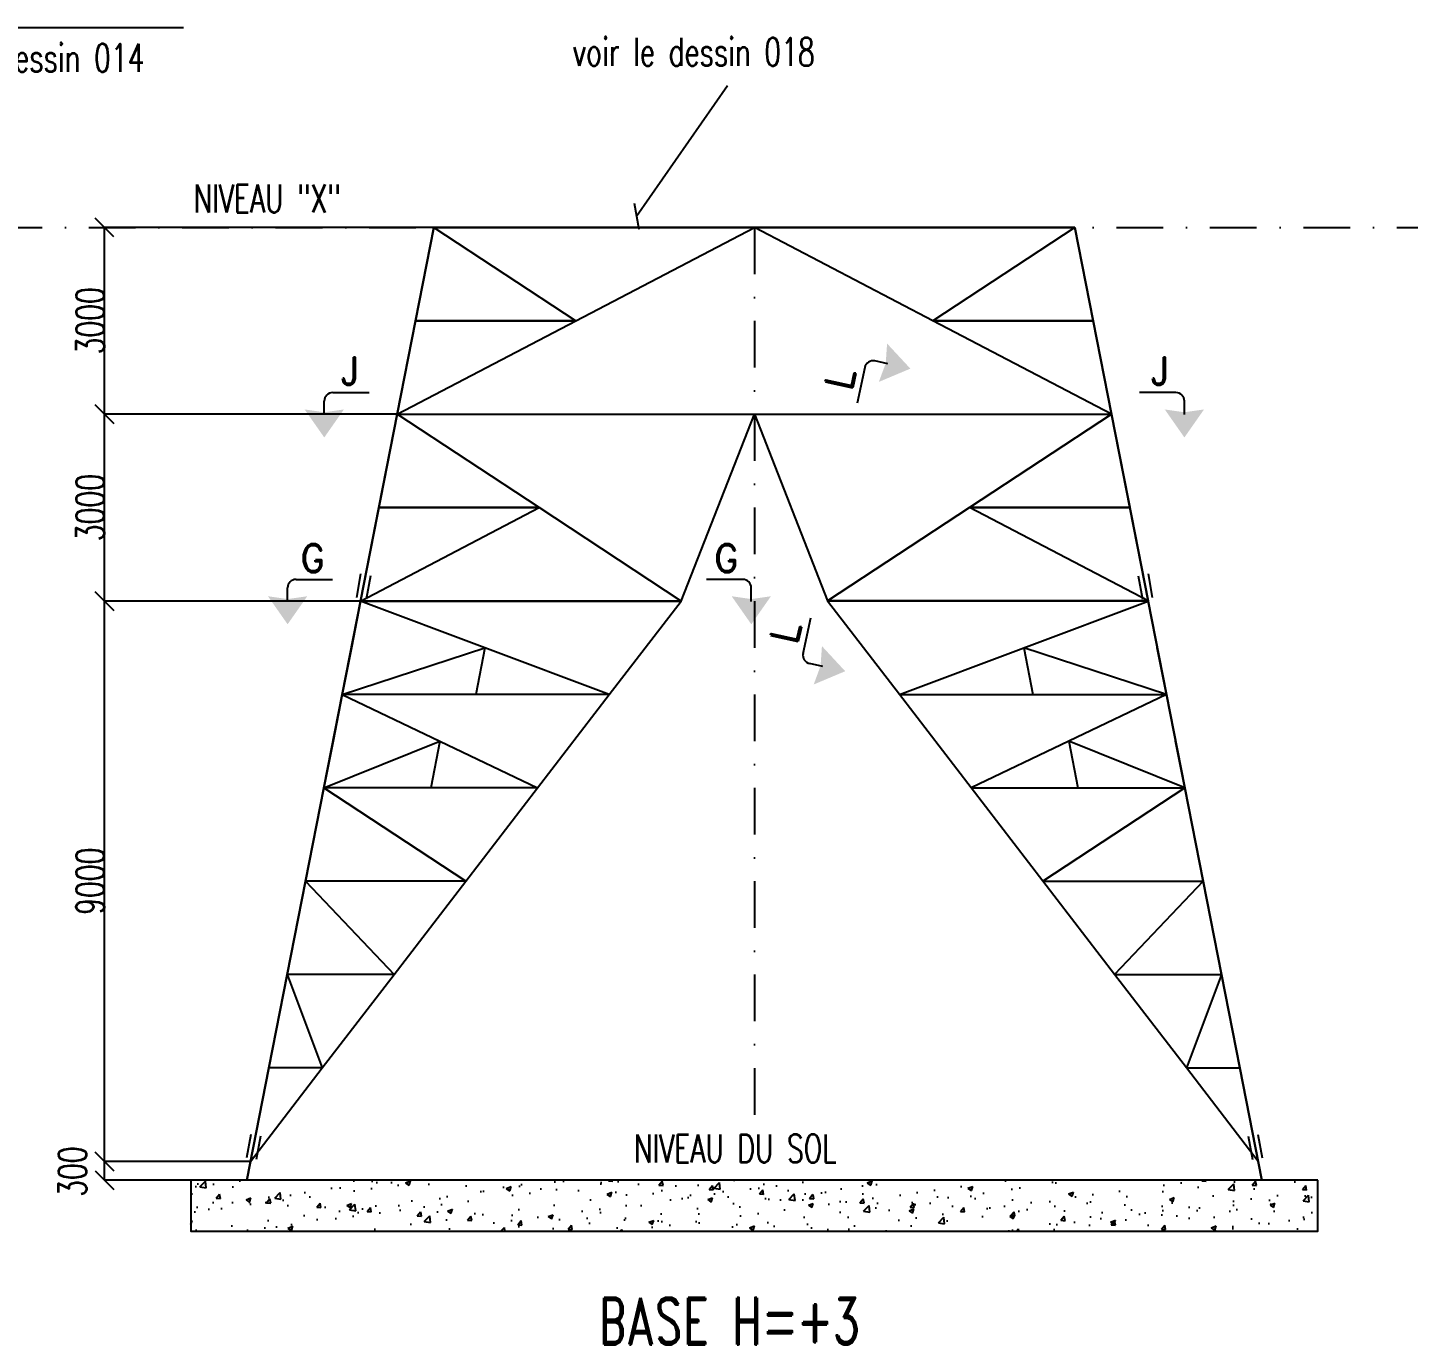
# Model space of a CAD drawing. Header units: millimetres. Extents: x 3750 to 125400, y -103 to 85997.
# Drawn here: x 80087 to 102257, y 31499 to 52648 of the extents above; entities that cross this region are included whole.
import ezdxf
from ezdxf.enums import TextEntityAlignment as Align

# ---------------------------------------------------------------- set-up
doc = ezdxf.new("R2010")
doc.units = ezdxf.units.MM
doc.header["$LTSCALE"] = 1500
doc.linetypes.add('DASHDOT', pattern=[1, 0.5, -0.25, 0, -0.25])
doc.linetypes.add('TRATTEGGIATA', pattern=[19.05, 12.7, -6.35])
for name, color, linetype in [('LM', 7, 'Continuous'), ('LS', 7, 'Continuous'), ('LSP', 3, 'Continuous'), ('MZ', 6, 'DASHDOT'), ('QT_MPR', 7, 'Continuous'), ('REDUNDANT', 6, 'TRATTEGGIATA')]:
    doc.layers.add(name, color=color, linetype=linetype)
doc.styles.add('RD', font='ROMAND8.SHX', dxfattribs={"width": 0.7})
doc.styles.add('RS', font='ROMANS8.shx', dxfattribs={"width": 0.7})
doc.styles.add('S00', font='romans', dxfattribs={"width": 0.8})
doc.dimstyles.new('KIT', dxfattribs={"dimtxt": 40, "dimasz": 20, "dimexe": 1.25, "dimexo": 20, "dimgap": 10, "dimtad": 3, "dimdec": 1, "dimdsep": 46, "dimtxsty": 'S00', "dimblk": 'OBLIQUE', "dimcen": 2.5, "dimclrd": 256, "dimclre": 256, "dimclrt": 256, "dimaunit": 1, "dimadec": 1, "dimazin": 0, "dimtfac": 1, "dimtdec": 1, "dimtmove": 0, "dimatfit": 3, "dimldrblk": 'OBLIQUE', "dimfxl": 1, "dimlwd": -1, "dimlwe": -1, "dimarcsym": 0})
doc.dimstyles.new('TRATTO', dxfattribs={"dimscale": 0, "dimtxt": 450, "dimasz": 300, "dimexe": 0, "dimexo": 0.06, "dimgap": 5, "dimtad": 1, "dimdec": 0, "dimzin": 0, "dimdsep": 46, "dimtxsty": 'RS', "dimblk1": 'OBLIQUE', "dimblk2": 'OBLIQUE', "dimsah": 1, "dimcen": 0.09, "dimclrd": 2, "dimclre": 2, "dimclrt": 7, "dimadec": 0, "dimazin": 0, "dimtfac": 1, "dimtdec": 0, "dimtix": 1, "dimtmove": 2, "dimatfit": 3, "dimfxl": 1, "dimtolj": 1, "dimtzin": 0, "dimarcsym": 0})

# ---------------------------------------------------------------- blocks, each defined once
blk = doc.blocks.new('_OBLIQUE')
at = {"color": 0, "linetype": 'ByBlock'}
blk.add_line((-0.5, -0.5), (0.5, 0.5), dxfattribs=at)
blk = doc.blocks.new('*D45')
at = {"layer": 'DEFPOINTS', "color": 0, "transparency": 16777216}
for p in [(81322, 49439), (86608, 49439), (86020, 46439)]:
    blk.add_point(p, dxfattribs=at)
at = {"layer": 'LS', "color": 2, "lineweight": -2, "transparency": 16777216}
for p, q in [((86608, 49439), (81322, 49439)), ((81322, 46439), (81322, 49439)), ((86020, 46439), (81322, 46439))]:
    blk.add_line(p, q, dxfattribs=at)
at = {"layer": 'LS', "color": 2, "lineweight": -2, "transparency": 16777216, "xscale": 300, "yscale": 300, "zscale": 300}
for p, rotation in [((81322, 49439), 90), ((81322, 46439), 270)]:
    blk.add_blockref('_OBLIQUE', p, dxfattribs=dict(at, rotation=rotation))
at = {"layer": 'LS', "color": 7, "transparency": 16777216, "insert": (81092, 47939), "char_height": 450, "attachment_point": 5, "rotation": 90, "style": 'RS'}
blk.add_mtext('\\A1;3000', dxfattribs=at)
blk = doc.blocks.new('*D46')
at = {"color": 2, "lineweight": -2, "transparency": 16777216}
for p, q in [((84454, 43438), (81322, 43438)), ((81322, 34438), (81322, 43438)), ((83667, 34438), (81322, 34438))]:
    blk.add_line(p, q, dxfattribs=at)
at = {"layer": 'DEFPOINTS', "color": 0, "transparency": 16777216}
for p in [(81322, 43438), (84454, 43438), (83667, 34438)]:
    blk.add_point(p, dxfattribs=at)
at = {"color": 2, "lineweight": -2, "transparency": 16777216, "xscale": 300, "yscale": 300, "zscale": 300}
for p, rotation in [((81322, 43438), 90), ((81322, 34438), 270)]:
    blk.add_blockref('_OBLIQUE', p, dxfattribs=dict(at, rotation=rotation))
at = {"color": 7, "transparency": 16777216, "insert": (81092, 38938), "char_height": 450, "attachment_point": 5, "rotation": 90, "style": 'RS'}
blk.add_mtext('\\A1;9000', dxfattribs=at)
blk = doc.blocks.new('*D47')
at = {"layer": 'DEFPOINTS', "color": 0, "transparency": 16777216}
for p in [(81322, 34438), (83667, 34438), (83285, 34138)]:
    blk.add_point(p, dxfattribs=at)
at = {"layer": 'LM', "color": 2, "lineweight": -2, "transparency": 16777216}
for p, q in [((83667, 34438), (81322, 34438)), ((81322, 34138), (81322, 34438)), ((83285, 34138), (81322, 34138))]:
    blk.add_line(p, q, dxfattribs=at)
at = {"layer": 'LM', "color": 2, "lineweight": -2, "transparency": 16777216, "xscale": 300, "yscale": 300, "zscale": 300}
for p, rotation in [((81322, 34438), 90), ((81322, 34138), 270)]:
    blk.add_blockref('_OBLIQUE', p, dxfattribs=dict(at, rotation=rotation))
at = {"layer": 'LM', "color": 7, "transparency": 16777216, "insert": (80808, 34274), "char_height": 450, "attachment_point": 5, "rotation": 90, "style": 'RS'}
blk.add_mtext('\\A1;300', dxfattribs=at)
blk = doc.blocks.new('*D48')
at = {"layer": 'DEFPOINTS', "color": 0, "transparency": 16777216}
for p in [(81322, 46439), (86020, 46439), (85432, 43438)]:
    blk.add_point(p, dxfattribs=at)
at = {"layer": 'LS', "color": 2, "lineweight": -2, "transparency": 16777216}
for p, q in [((86020, 46439), (81322, 46439)), ((81322, 43438), (81322, 46439)), ((85432, 43438), (81322, 43438))]:
    blk.add_line(p, q, dxfattribs=at)
at = {"layer": 'LS', "color": 2, "lineweight": -2, "transparency": 16777216, "xscale": 300, "yscale": 300, "zscale": 300}
for p, rotation in [((81322, 46439), 90), ((81322, 43438), 270)]:
    blk.add_blockref('_OBLIQUE', p, dxfattribs=dict(at, rotation=rotation))
at = {"layer": 'LS', "color": 7, "transparency": 16777216, "insert": (81092, 44939), "char_height": 450, "attachment_point": 5, "rotation": 90, "style": 'RS'}
blk.add_mtext('\\A1;3000', dxfattribs=at)

msp = doc.modelspace()

# ---------------------------------------------------------------- hatches: boundary and pattern name
at = {"layer": 'LS'}
h = msp.add_hatch(dxfattribs=at)
h.set_pattern_fill('AR-CONC', color=3, scale=112.501668, style=0)
h.set_pattern_definition([(50, (-296802.67, -36988.13), (806.9297, -70.5972), [84.3763, -928.1388]), (355, (-296802.7, -36988.1), (-156.0976, 846.2287), [67.501, -742.511]), (100.4514, (-296735.4, -36994), (650.8327, 775.631), [71.7088, -788.7966]), (46.1842, (-296802.7, -36763.1), (1200.664, -186.2117), [126.5644, -1392.208]), (96.6356, (-296702.6, -36778.6), (1051.511, 1095.899), [107.563, -1183.1947]), (351.1842, (-296802.7, -36763.1), (1051.5103, 1095.8997), [101.2515, -1113.7665]), (21, (-296690.16, -36819.4), (671.5304, -452.953), [84.3763, -928.1388]), (326, (-296690.2, -36819.4), (273.7338, 815.8059), [67.501, -742.511]), (71.4514, (-296634.2, -36857.1), (945.2645, 362.8522), [71.7088, -788.7966]), (37.5, (-296802.67, -36988.13), (13.68004, 374.51114), [0, -733.5109, 0, -753.7612, 0, -745.32355]), (7.5, (-296802.67, -36988.13), (295.9576, 443.71976), [0, -429.75637, 0, -716.63563, 0, -284.0667]), (327.5, (-297053.54, -36988.13), (600.55915, -25.3746), [0, -281.25417, 0, -877.513, 0, -1164.39227]), (317.5, (-297166.05, -36988.13), (656.0942, 112.6198), [0, -365.6304, 0, -582.75864, 0, -826.8873])])
h.paths.add_polyline_path([(82705.6, 34138.4), (82705.6, 33318.4), (100804.9, 33318.4), (100804.9, 34138.4)])

# ---------------------------------------------------------------- linework, layer by layer
at = {"layer": 'LS', "color": 6}
msp.add_line((77932.8, 52647.8), (82592, 52647.8), dxfattribs=at)
at = {"layer": 'LS', "color": 3}
msp.add_lwpolyline([(100804.9, 34138.4), (82705.6, 34138.4), (82705.6, 33318.4), (100804.9, 33318.4)], close=True, dxfattribs=at)
at = {"layer": 'LSP'}
for p, q in [((93900.6, 47248.2), (93688.8, 47293.8)), ((93528.4, 47190.2), (93405.3, 46618.3)), ((84985.1, 46784.9), (85570.1, 46784.9)), ((98525.4, 46784.9), (97940.4, 46784.9)), ((84850.1, 46433.3), (84850.1, 46649.9)), ((98660.4, 46433.3), (98660.4, 46649.9)), ((84396.6, 43784.6), (84981.6, 43784.6)), ((91571.6, 43784.6), (90986.6, 43784.6)), ((84261.6, 43433), (84261.6, 43649.6)), ((91706.6, 43433), (91706.6, 43649.6)), ((92539.1, 42594.2), (92662.2, 43166.1)), ((92854.4, 42388.2), (92642.6, 42433.8))]:
    msp.add_line(p, q, dxfattribs=at)
for centre, start, end in [((93660.4, 47161.8), 77.85235, 167.85235), ((84985.1, 46649.9), 90, 180), ((98525.4, 46649.9), 0, 90), ((84396.6, 43649.6), 90, 180), ((91571.6, 43649.6), 0, 90), ((92671.1, 42565.8), 167.85235, 257.85235)]:
    msp.add_arc(centre, 135, start, end, dxfattribs=at)
for points in [[(94260.7, 47170.7), (93887, 47573.3), (93864.7, 47255.9)], [(94260.7, 47170.7), (93754.5, 46957.4), (93864.7, 47255.9)], [(84850.1, 46064.9), (84535.1, 46514.9), (84850.1, 46469.9)], [(84850.1, 46064.9), (85165.1, 46514.9), (84850.1, 46469.9)], [(98660.4, 46064.9), (98345.4, 46514.9), (98660.4, 46469.9)], [(98660.4, 46064.9), (98975.4, 46514.9), (98660.4, 46469.9)], [(84261.6, 43064.6), (83946.6, 43514.6), (84261.6, 43469.6)], [(84261.6, 43064.6), (84576.6, 43514.6), (84261.6, 43469.6)], [(91706.6, 43064.6), (91391.6, 43514.6), (91706.6, 43469.6)], [(91706.6, 43064.6), (92021.6, 43514.6), (91706.6, 43469.6)], [(93214.5, 42310.7), (92840.9, 42713.3), (92818.6, 42395.9)], [(93214.5, 42310.7), (92708.3, 42097.4), (92818.6, 42395.9)]]:
    msp.add_solid(points, dxfattribs=at)
at = {"layer": 'MZ'}
for p, q in [((30065.9, 49438.7), (107521, 49438.7)), ((91755.3, 49438.7), (91755.3, 35157.9))]:
    msp.add_line(p, q, dxfattribs=at)
at = {"layer": 'REDUNDANT'}
for p, q in [((86608.3, 49438.7), (86314.3, 47938.7)), ((86608.3, 49438.7), (86314.3, 47938.7)), ((86314.3, 47938.7), (86608.3, 49438.7)), ((86314.3, 47938.7), (86608.3, 49438.7)), ((86608.3, 49438.7), (86314.3, 47938.7)), ((86608.3, 49438.7), (86314.3, 47938.7)), ((89181.3, 49438.7), (86608.3, 49438.7)), ((86608.3, 49438.7), (89181.3, 49438.7)), ((86608.3, 49438.7), (89181.3, 49438.7)), ((86608.3, 49438.7), (89181.3, 49438.7)), ((86608.3, 49438.7), (89181.3, 49438.7)), ((89181.3, 49438.7), (86608.3, 49438.7)), ((86608.3, 49438.7), (86608.3, 49438.7)), ((86608.3, 49438.7), (86608.3, 49438.7)), ((86608.3, 49438.7), (86608.3, 49438.7)), ((86608.3, 49438.7), (86608.3, 49438.7)), ((89181.3, 49438.7), (86608.3, 49438.7)), ((89181.3, 49438.7), (86608.3, 49438.7)), ((86608.3, 49438.7), (88887.3, 47938.7)), ((86608.3, 49438.7), (88887.3, 47938.7)), ((86608.3, 49438.7), (86608.3, 49438.7)), ((86608.3, 49438.7), (86608.3, 49438.7)), ((86608.3, 49438.7), (86608.3, 49438.7)), ((86608.3, 49438.7), (86608.3, 49438.7)), ((88887.3, 47938.7), (91755.3, 49438.7)), ((88887.3, 47938.7), (91755.3, 49438.7)), ((89181.3, 49438.7), (89181.3, 49438.7)), ((89181.3, 49438.7), (89181.3, 49438.7)), ((89181.3, 49438.7), (91755.3, 49438.7)), ((91755.3, 49438.7), (89181.3, 49438.7)), ((91755.3, 49438.7), (89181.3, 49438.7)), ((91755.3, 49438.7), (89181.3, 49438.7)), ((91755.3, 49438.7), (94329.3, 49438.7)), ((94329.3, 49438.7), (91755.3, 49438.7)), ((91755.3, 49438.7), (94329.3, 49438.7)), ((91755.3, 49438.7), (94329.3, 49438.7)), ((94623.3, 47938.7), (91755.3, 49438.7)), ((94623.3, 47938.7), (91755.3, 49438.7)), ((94329.3, 49438.7), (94329.3, 49438.7)), ((94329.3, 49438.7), (94329.3, 49438.7)), ((96902.3, 49438.7), (94329.3, 49438.7)), ((94329.3, 49438.7), (96902.3, 49438.7)), ((96902.3, 49438.7), (94329.3, 49438.7)), ((96902.3, 49438.7), (94329.3, 49438.7)), ((94329.3, 49438.7), (96902.3, 49438.7)), ((96902.3, 49438.7), (94329.3, 49438.7)), ((94329.3, 49438.7), (96902.3, 49438.7)), ((94329.3, 49438.7), (96902.3, 49438.7)), ((96902.3, 49438.7), (94623.3, 47938.7)), ((96902.3, 49438.7), (94623.3, 47938.7)), ((96902.3, 49438.7), (96902.3, 49438.7)), ((96902.3, 49438.7), (96902.3, 49438.7)), ((96902.3, 49438.7), (96902.3, 49438.7)), ((96902.3, 49438.7), (96902.3, 49438.7)), ((96902.3, 49438.7), (97196.3, 47938.7)), ((96902.3, 49438.7), (97196.3, 47938.7)), ((97196.3, 47938.7), (96902.3, 49438.7)), ((97196.3, 47938.7), (96902.3, 49438.7)), ((96902.3, 49438.7), (97196.3, 47938.7)), ((96902.3, 49438.7), (97196.3, 47938.7)), ((96902.3, 49438.7), (96902.3, 49438.7)), ((96902.3, 49438.7), (96902.3, 49438.7)), ((96902.3, 49438.7), (96902.3, 49438.7)), ((96902.3, 49438.7), (96902.3, 49438.7)), ((96902.3, 49438.7), (96902.3, 49438.7)), ((96902.3, 49438.7), (96902.3, 49438.7)), ((96902.3, 49438.7), (96902.3, 49438.7)), ((96902.3, 49438.7), (96902.3, 49438.7)), ((86020.3, 46438.7), (86314.3, 47938.7)), ((86020.3, 46438.7), (86314.3, 47938.7)), ((86020.3, 46438.7), (88887.3, 47938.7)), ((86020.3, 46438.7), (88887.3, 47938.7)), ((86314.3, 47938.7), (86020.3, 46438.7)), ((86314.3, 47938.7), (86020.3, 46438.7)), ((86314.3, 47938.7), (88887.3, 47938.7)), ((88887.3, 47938.7), (86314.3, 47938.7)), ((86314.3, 47938.7), (86314.3, 47938.7)), ((86314.3, 47938.7), (86314.3, 47938.7)), ((94623.3, 47938.7), (97196.3, 47938.7)), ((97196.3, 47938.7), (94623.3, 47938.7)), ((97490.3, 46438.7), (94623.3, 47938.7)), ((97490.3, 46438.7), (94623.3, 47938.7)), ((97196.3, 47938.7), (97196.3, 47938.7)), ((97196.3, 47938.7), (97196.3, 47938.7)), ((97490.3, 46438.7), (97196.3, 47938.7)), ((97490.3, 46438.7), (97196.3, 47938.7)), ((97196.3, 47938.7), (97490.3, 46438.7)), ((97196.3, 47938.7), (97490.3, 46438.7)), ((86074.8, 46717.4), (85753.8, 45078.4)), ((86074.8, 46717.4), (85753.8, 45078.4)), ((86019.8, 46438.4), (85431.8, 43438.4)), ((86019.8, 46438.4), (85431.8, 43438.4)), ((85725.8, 44938.4), (86019.8, 46438.4)), ((85725.8, 44938.4), (86019.8, 46438.4)), ((85725.8, 44938.4), (86019.8, 46438.4)), ((85725.8, 44938.4), (86019.8, 46438.4)), ((86019.8, 46438.4), (85725.8, 44938.4)), ((86019.8, 46438.4), (85725.8, 44938.4)), ((86019.8, 46438.4), (85753.8, 45078.4)), ((86019.8, 46438.4), (85753.8, 45078.4)), ((88299.8, 44938.4), (86019.8, 46438.4)), ((88299.8, 44938.4), (86019.8, 46438.4)), ((86020.3, 46438.7), (97490.3, 46438.7)), ((89647.3, 46436.3), (88593.3, 46436.3)), ((89647.3, 46436.3), (88593.3, 46436.3)), ((90578.8, 43438.4), (91755.3, 46438.7)), ((91755.3, 46438.7), (92931.3, 43438.7)), ((97490.3, 46438.7), (92931.3, 43438.7)), ((97490.3, 46438.7), (92931.3, 43438.7)), ((95210.3, 44938.7), (97490.3, 46438.7)), ((95210.3, 44938.7), (97490.3, 46438.7)), ((97490.3, 46438.7), (97756.3, 45078.7)), ((97490.3, 46438.7), (97756.3, 45078.7)), ((97784.3, 44938.7), (97490.3, 46438.7)), ((97784.3, 44938.7), (97490.3, 46438.7)), ((97490.3, 46438.7), (98078.3, 43438.7)), ((97490.3, 46438.7), (98078.3, 43438.7)), ((97784.3, 44938.7), (97490.3, 46438.7)), ((97784.3, 44938.7), (97490.3, 46438.7)), ((97490.3, 46438.7), (97784.3, 44938.7)), ((97490.3, 46438.7), (97784.3, 44938.7)), ((85753.8, 45078.4), (85431.8, 43438.4)), ((85753.8, 45078.4), (85431.8, 43438.4)), ((85753.8, 45078.4), (85725.8, 44938.4)), ((85753.8, 45078.4), (85725.8, 44938.4)), ((97756.3, 45078.7), (97784.3, 44938.7)), ((97756.3, 45078.7), (97784.3, 44938.7)), ((97756.3, 45078.7), (98078.3, 43438.7)), ((97756.3, 45078.7), (98078.3, 43438.7)), ((85431.8, 43438.4), (85725.8, 44938.4)), ((85431.8, 43438.4), (85725.8, 44938.4)), ((85431.8, 43438.4), (88299.8, 44938.4)), ((85431.8, 43438.4), (88299.8, 44938.4)), ((85431.8, 43438.4), (85725.8, 44938.4)), ((85431.8, 43438.4), (85725.8, 44938.4)), ((85431.8, 43438.4), (85725.8, 44938.4)), ((85431.8, 43438.4), (85725.8, 44938.4)), ((85725.8, 44938.4), (85431.8, 43438.4)), ((85725.8, 44938.4), (85431.8, 43438.4)), ((85725.8, 44938.4), (85725.8, 44938.4)), ((85725.8, 44938.4), (85725.8, 44938.4)), ((85725.8, 44938.4), (88299.8, 44938.4)), ((88299.8, 44938.4), (85725.8, 44938.4)), ((90578.8, 43438.4), (88299.8, 44938.4)), ((90578.8, 43438.4), (88299.8, 44938.4)), ((92931.3, 43438.7), (95210.3, 44938.7)), ((92931.3, 43438.7), (95210.3, 44938.7)), ((98078.3, 43438.7), (95210.3, 44938.7)), ((98078.3, 43438.7), (95210.3, 44938.7)), ((95210.3, 44938.7), (97784.3, 44938.7)), ((97784.3, 44938.7), (95210.3, 44938.7)), ((98078.3, 43438.7), (97784.3, 44938.7)), ((98078.3, 43438.7), (97784.3, 44938.7)), ((98078.3, 43438.7), (97784.3, 44938.7)), ((98078.3, 43438.7), (97784.3, 44938.7)), ((97784.3, 44938.7), (97784.3, 44938.7)), ((97784.3, 44938.7), (97784.3, 44938.7)), ((98078.3, 43438.7), (97784.3, 44938.7)), ((98078.3, 43438.7), (97784.3, 44938.7)), ((97784.3, 44938.7), (98078.3, 43438.7)), ((97784.3, 44938.7), (98078.3, 43438.7)), ((85433.6, 43872.6), (85366.6, 43497)), ((85591.1, 43844.5), (85524.1, 43468.9)), ((97919.4, 43844.5), (97986.4, 43468.9)), ((98076.9, 43872.6), (98143.9, 43497)), ((85137.8, 41938.4), (85431.8, 43438.4)), ((85431.8, 43438.4), (85137.8, 41938.4)), ((85137.8, 41938.4), (85431.8, 43438.4)), ((85431.8, 43438.4), (85137.8, 41938.4)), ((85431.8, 43438.4), (85284.8, 42688.4)), ((85431.8, 43438.4), (85284.8, 42688.4)), ((85431.8, 43438.4), (85431.8, 43438.4)), ((85431.8, 43438.4), (85431.8, 43438.4)), ((85431.8, 43438.4), (85431.8, 43438.4)), ((85431.8, 43438.4), (85431.8, 43438.4)), ((85431.8, 43438.4), (85431.8, 43438.4)), ((85431.8, 43438.4), (85431.8, 43438.4)), ((85431.8, 43438.4), (85431.8, 43438.4)), ((85431.8, 43438.4), (85431.8, 43438.4)), ((88005.8, 43438.4), (85431.8, 43438.4)), ((88005.8, 43438.4), (85431.8, 43438.4)), ((85431.8, 43438.4), (88005.8, 43438.4)), ((88005.8, 43438.4), (85431.8, 43438.4)), ((85431.8, 43438.4), (88005.8, 43438.4)), ((88005.8, 43438.4), (85431.8, 43438.4)), ((85431.8, 43438.4), (85431.8, 43438.4)), ((85431.8, 43438.4), (85431.8, 43438.4)), ((85431.8, 43438.4), (85431.8, 43438.4)), ((85431.8, 43438.4), (85431.8, 43438.4)), ((85431.8, 43438.4), (88005.8, 43438.4)), ((85431.8, 43438.4), (88005.8, 43438.4)), ((87429.8, 42688.4), (85431.8, 43438.4)), ((87429.8, 42688.4), (85431.8, 43438.4)), ((88005.8, 43438.4), (88005.8, 43438.4)), ((88005.8, 43438.4), (88005.8, 43438.4)), ((88005.8, 43438.4), (90578.8, 43438.4)), ((90578.8, 43438.4), (88005.8, 43438.4)), ((88005.8, 43438.4), (90578.8, 43438.4)), ((88005.8, 43438.4), (90578.8, 43438.4)), ((89426.8, 41938.4), (90578.8, 43438.4)), ((92931.3, 43438.7), (95504.3, 43438.7)), ((95504.3, 43438.7), (92931.3, 43438.7)), ((95504.3, 43438.7), (92931.3, 43438.7)), ((95504.3, 43438.7), (92931.3, 43438.7)), ((94083.8, 41938.4), (92931.8, 43438.4)), ((94622.3, 43438.7), (98078.3, 43438.7)), ((98078.3, 43438.7), (94622.3, 43438.7)), ((95774.3, 43438.7), (94622.3, 43438.7)), ((95774.3, 43438.7), (94622.3, 43438.7)), ((98078.3, 43438.7), (95504.3, 43438.7)), ((95504.3, 43438.7), (98078.3, 43438.7)), ((95504.3, 43438.7), (95504.3, 43438.7)), ((95504.3, 43438.7), (98078.3, 43438.7)), ((95504.3, 43438.7), (98078.3, 43438.7)), ((95504.3, 43438.7), (95504.3, 43438.7)), ((95504.3, 43438.7), (98078.3, 43438.7)), ((98078.3, 43438.7), (95504.3, 43438.7)), ((98078.3, 43438.7), (95504.3, 43438.7)), ((98078.3, 43438.7), (95504.3, 43438.7)), ((98078.3, 43438.7), (95774.3, 43438.7)), ((95774.3, 43438.7), (98078.3, 43438.7)), ((98078.3, 43438.7), (95774.3, 43438.7)), ((98078.3, 43438.7), (95774.3, 43438.7)), ((96926.3, 43438.7), (95774.3, 43438.7)), ((96926.3, 43438.7), (95774.3, 43438.7)), ((96080.8, 42688.4), (98078.8, 43438.4)), ((96080.8, 42688.4), (98078.8, 43438.4)), ((98078.3, 43438.7), (96926.3, 43438.7)), ((98078.3, 43438.7), (96926.3, 43438.7)), ((96926.3, 43438.7), (98078.3, 43438.7)), ((98078.3, 43438.7), (96926.3, 43438.7)), ((98078.3, 43438.7), (96926.3, 43438.7)), ((98078.3, 43438.7), (98078.3, 43438.7)), ((98078.3, 43438.7), (98078.3, 43438.7)), ((98078.3, 43438.7), (98078.3, 43438.7)), ((98078.3, 43438.7), (98078.3, 43438.7)), ((98078.3, 43438.7), (98078.3, 43438.7)), ((98078.3, 43438.7), (98078.3, 43438.7)), ((98078.3, 43438.7), (98078.3, 43438.7)), ((98078.3, 43438.7), (98078.3, 43438.7)), ((98078.8, 43438.4), (98078.8, 43438.4)), ((98078.8, 43438.4), (98078.8, 43438.4)), ((98078.8, 43438.4), (98078.8, 43438.4)), ((98078.8, 43438.4), (98078.8, 43438.4)), ((98078.8, 43438.4), (98078.8, 43438.4)), ((98078.8, 43438.4), (98078.8, 43438.4)), ((98078.8, 43438.4), (98078.8, 43438.4)), ((98078.8, 43438.4), (98078.8, 43438.4)), ((98078.8, 43438.4), (98078.8, 43438.4)), ((98078.8, 43438.4), (98078.8, 43438.4)), ((98078.8, 43438.4), (98078.8, 43438.4)), ((98078.8, 43438.4), (98078.8, 43438.4)), ((98372.8, 41938.4), (98078.8, 43438.4)), ((98078.8, 43438.4), (98372.8, 41938.4)), ((98078.8, 43438.4), (98225.8, 42688.4)), ((98372.8, 41938.4), (98078.8, 43438.4)), ((98078.8, 43438.4), (98372.8, 41938.4)), ((98078.8, 43438.4), (98225.8, 42688.4)), ((85137.8, 41938.4), (87429.8, 42688.4)), ((85137.8, 41938.4), (85284.8, 42688.4)), ((85284.8, 42688.4), (85137.8, 41938.4)), ((85137.8, 41938.4), (87429.8, 42688.4)), ((85137.8, 41938.4), (85284.8, 42688.4)), ((85284.8, 42688.4), (85137.8, 41938.4)), ((85284.8, 42688.4), (85137.8, 41938.4)), ((85284.8, 42688.4), (85137.8, 41938.4)), ((87429.8, 42688.4), (87281.8, 41938.4)), ((87429.8, 42688.4), (87281.8, 41938.4)), ((89426.8, 41938.4), (87429.8, 42688.4)), ((89426.8, 41938.4), (87429.8, 42688.4)), ((94083.8, 41938.4), (96080.8, 42688.4)), ((94083.8, 41938.4), (96080.8, 42688.4)), ((98372.8, 41938.4), (96080.8, 42688.4)), ((96080.8, 42688.4), (96228.8, 41938.4)), ((98372.8, 41938.4), (96080.8, 42688.4)), ((96080.8, 42688.4), (96228.8, 41938.4)), ((98372.8, 41938.4), (98225.8, 42688.4)), ((98225.8, 42688.4), (98372.8, 41938.4)), ((98372.8, 41938.4), (98225.8, 42688.4)), ((98225.8, 42688.4), (98372.8, 41938.4)), ((98225.8, 42688.4), (98372.8, 41938.4)), ((98225.8, 42688.4), (98372.8, 41938.4)), ((84843.8, 40438.4), (85137.8, 41938.4)), ((85137.8, 41938.4), (84843.8, 40438.4)), ((84843.8, 40438.4), (85137.8, 41938.4)), ((85137.8, 41938.4), (84843.8, 40438.4)), ((85137.8, 41938.4), (84990.8, 41188.4)), ((85137.8, 41938.4), (84990.8, 41188.4)), ((85137.8, 41938.4), (88274.8, 40438.4)), ((85137.8, 41938.4), (88274.8, 40438.4)), ((87281.8, 41938.4), (85137.8, 41938.4)), ((85137.8, 41938.4), (85137.8, 41938.4)), ((85137.8, 41938.4), (85137.8, 41938.4)), ((85137.8, 41938.4), (86705.8, 41188.4)), ((87281.8, 41938.4), (85137.8, 41938.4)), ((85137.8, 41938.4), (85137.8, 41938.4)), ((85137.8, 41938.4), (85137.8, 41938.4)), ((85137.8, 41938.4), (86705.8, 41188.4)), ((89426.8, 41938.4), (87281.8, 41938.4)), ((89426.8, 41938.4), (87281.8, 41938.4)), ((88274.8, 40438.4), (89426.8, 41938.4)), ((88274.8, 40438.4), (89426.8, 41938.4)), ((95235.8, 40438.4), (94083.8, 41938.4)), ((94083.8, 41938.4), (96228.8, 41938.4)), ((95235.8, 40438.4), (94083.8, 41938.4)), ((94083.8, 41938.4), (96228.8, 41938.4)), ((98372.8, 41938.4), (95235.8, 40438.4)), ((98372.8, 41938.4), (95235.8, 40438.4)), ((96228.8, 41938.4), (98372.8, 41938.4)), ((96228.8, 41938.4), (98372.8, 41938.4)), ((98372.8, 41938.4), (96804.8, 41188.4)), ((98372.8, 41938.4), (96804.8, 41188.4)), ((98666.8, 40438.4), (98372.8, 41938.4)), ((98372.8, 41938.4), (98666.8, 40438.4)), ((98372.8, 41938.4), (98372.8, 41938.4)), ((98372.8, 41938.4), (98372.8, 41938.4)), ((98372.8, 41938.4), (98519.8, 41188.4)), ((98666.8, 40438.4), (98372.8, 41938.4)), ((98372.8, 41938.4), (98666.8, 40438.4)), ((98372.8, 41938.4), (98372.8, 41938.4)), ((98372.8, 41938.4), (98372.8, 41938.4)), ((98372.8, 41938.4), (98519.8, 41188.4)), ((84843.8, 40438.4), (86705.8, 41188.4)), ((84843.8, 40438.4), (84990.8, 41188.4)), ((84990.8, 41188.4), (84843.8, 40438.4)), ((84843.8, 40438.4), (86705.8, 41188.4)), ((84843.8, 40438.4), (84990.8, 41188.4)), ((84990.8, 41188.4), (84843.8, 40438.4)), ((84990.8, 41188.4), (84843.8, 40438.4)), ((84990.8, 41188.4), (84843.8, 40438.4)), ((86705.8, 41188.4), (86558.8, 40438.4)), ((86705.8, 41188.4), (86558.8, 40438.4)), ((86705.8, 41188.4), (88274.8, 40438.4)), ((86705.8, 41188.4), (88274.8, 40438.4)), ((96804.8, 41188.4), (95235.8, 40438.4)), ((96804.8, 41188.4), (95235.8, 40438.4)), ((98666.8, 40438.4), (96804.8, 41188.4)), ((96804.8, 41188.4), (96951.8, 40438.4)), ((98666.8, 40438.4), (96804.8, 41188.4)), ((96804.8, 41188.4), (96951.8, 40438.4)), ((98666.8, 40438.4), (98519.8, 41188.4)), ((98519.8, 41188.4), (98666.8, 40438.4)), ((98666.8, 40438.4), (98519.8, 41188.4)), ((98519.8, 41188.4), (98666.8, 40438.4)), ((98519.8, 41188.4), (98666.8, 40438.4)), ((98519.8, 41188.4), (98666.8, 40438.4)), ((84843.8, 40438.4), (84549.8, 38938.4)), ((84843.8, 40438.4), (84549.8, 38938.4)), ((84549.8, 38938.4), (84843.8, 40438.4)), ((84843.8, 40438.4), (84549.8, 38938.4)), ((84549.8, 38938.4), (84843.8, 40438.4)), ((84843.8, 40438.4), (84549.8, 38938.4)), ((87122.8, 38938.4), (84843.8, 40438.4)), ((84843.8, 40438.4), (87122.8, 38938.4)), ((87122.8, 38938.4), (84843.8, 40438.4)), ((84843.8, 40438.4), (87122.8, 38938.4)), ((86558.8, 40438.4), (84843.8, 40438.4)), ((84843.8, 40438.4), (84843.8, 40438.4)), ((84843.8, 40438.4), (84843.8, 40438.4)), ((86558.8, 40438.4), (84843.8, 40438.4)), ((84843.8, 40438.4), (84843.8, 40438.4)), ((84843.8, 40438.4), (84843.8, 40438.4)), ((88274.8, 40438.4), (86558.8, 40438.4)), ((88274.8, 40438.4), (86558.8, 40438.4)), ((87122.8, 38938.4), (88274.8, 40438.4)), ((87122.8, 38938.4), (88274.8, 40438.4)), ((96387.8, 38938.4), (95235.8, 40438.4)), ((95235.8, 40438.4), (96951.8, 40438.4)), ((96387.8, 38938.4), (95235.8, 40438.4)), ((95235.8, 40438.4), (96951.8, 40438.4)), ((96387.8, 38938.4), (98666.8, 40438.4)), ((98666.8, 40438.4), (96387.8, 38938.4)), ((96387.8, 38938.4), (98666.8, 40438.4)), ((98666.8, 40438.4), (96387.8, 38938.4)), ((96951.8, 40438.4), (98666.8, 40438.4)), ((96951.8, 40438.4), (98666.8, 40438.4)), ((98666.8, 40438.4), (98960.8, 38938.4)), ((98666.8, 40438.4), (98960.8, 38938.4)), ((98960.8, 38938.4), (98666.8, 40438.4)), ((98666.8, 40438.4), (98960.8, 38938.4)), ((98666.8, 40438.4), (98666.8, 40438.4)), ((98666.8, 40438.4), (98666.8, 40438.4)), ((98960.8, 38938.4), (98666.8, 40438.4)), ((98666.8, 40438.4), (98960.8, 38938.4)), ((98666.8, 40438.4), (98666.8, 40438.4)), ((98666.8, 40438.4), (98666.8, 40438.4)), ((84549.8, 38938.4), (84255.8, 37438.4)), ((84549.8, 38938.4), (84255.8, 37438.4)), ((84255.8, 37438.4), (84549.8, 38938.4)), ((84549.8, 38938.4), (84255.8, 37438.4)), ((84255.8, 37438.4), (84549.8, 38938.4)), ((84549.8, 38938.4), (84255.8, 37438.4)), ((87122.8, 38938.4), (84549.8, 38938.4)), ((84549.8, 38938.4), (84549.8, 38938.4)), ((84549.8, 38938.4), (85970.8, 37438.4)), ((84549.8, 38938.4), (85970.8, 37438.4)), ((87122.8, 38938.4), (84549.8, 38938.4)), ((84549.8, 38938.4), (84549.8, 38938.4)), ((84549.8, 38938.4), (85970.8, 37438.4)), ((84549.8, 38938.4), (85970.8, 37438.4)), ((85970.8, 37438.4), (87122.8, 38938.4)), ((85970.8, 37438.4), (87122.8, 38938.4)), ((96387.8, 38938.4), (98960.8, 38938.4)), ((96387.8, 38938.4), (98960.8, 38938.4)), ((97539.8, 37438.4), (96387.8, 38938.4)), ((97539.8, 37438.4), (96387.8, 38938.4)), ((98960.8, 38938.4), (97539.8, 37438.4)), ((98960.8, 38938.4), (97539.8, 37438.4)), ((98960.8, 38938.4), (97539.8, 37438.4)), ((98960.8, 38938.4), (97539.8, 37438.4)), ((98960.8, 38938.4), (98960.8, 38938.4)), ((98960.8, 38938.4), (99254.8, 37438.4)), ((98960.8, 38938.4), (98960.8, 38938.4)), ((98960.8, 38938.4), (99254.8, 37438.4)), ((99254.8, 37438.4), (98960.8, 38938.4)), ((98960.8, 38938.4), (99254.8, 37438.4)), ((99254.8, 37438.4), (98960.8, 38938.4)), ((98960.8, 38938.4), (99254.8, 37438.4)), ((84255.8, 37438.4), (83960.8, 35938.4)), ((84255.8, 37438.4), (83960.8, 35938.4)), ((83960.8, 35938.4), (84255.8, 37438.4)), ((84255.8, 37438.4), (83960.8, 35938.4)), ((83960.8, 35938.4), (84255.8, 37438.4)), ((84255.8, 37438.4), (83960.8, 35938.4)), ((85970.8, 37438.4), (84255.8, 37438.4)), ((84255.8, 37438.4), (84255.8, 37438.4)), ((84255.8, 37438.4), (84818.8, 35938.4)), ((84255.8, 37438.4), (84818.8, 35938.4)), ((85970.8, 37438.4), (84255.8, 37438.4)), ((84255.8, 37438.4), (84255.8, 37438.4)), ((84255.8, 37438.4), (84818.8, 35938.4)), ((84255.8, 37438.4), (84818.8, 35938.4)), ((84818.8, 35938.4), (85970.8, 37438.4)), ((84818.8, 35938.4), (85970.8, 37438.4)), ((97539.8, 37438.4), (99254.8, 37438.4)), ((97539.8, 37438.4), (99254.8, 37438.4)), ((98691.8, 35938.4), (97539.8, 37438.4)), ((98691.8, 35938.4), (97539.8, 37438.4)), ((99254.8, 37438.4), (98691.8, 35938.4)), ((99254.8, 37438.4), (98691.8, 35938.4)), ((99254.8, 37438.4), (98691.8, 35938.4)), ((99254.8, 37438.4), (98691.8, 35938.4)), ((99254.8, 37438.4), (99254.8, 37438.4)), ((99254.8, 37438.4), (99549.8, 35938.4)), ((99254.8, 37438.4), (99254.8, 37438.4)), ((99254.8, 37438.4), (99549.8, 35938.4)), ((99549.8, 35938.4), (99254.8, 37438.4)), ((99254.8, 37438.4), (99549.8, 35938.4)), ((99549.8, 35938.4), (99254.8, 37438.4)), ((99254.8, 37438.4), (99549.8, 35938.4)), ((83608, 34138.4), (83960.8, 35938.4)), ((83960.8, 35938.4), (83608, 34138.4)), ((83608, 34138.4), (83960.8, 35938.4)), ((83960.8, 35938.4), (83608, 34138.4)), ((83666.8, 34438.4), (84818.8, 35938.4)), ((83666.8, 34438.4), (84818.8, 35938.4)), ((84818.8, 35938.4), (83960.8, 35938.4)), ((83960.8, 35938.4), (83960.8, 35938.4)), ((84818.8, 35938.4), (83960.8, 35938.4)), ((84818.8, 35938.4), (83960.8, 35938.4)), ((83960.8, 35938.4), (83960.8, 35938.4)), ((84818.8, 35938.4), (83960.8, 35938.4)), ((98691.8, 35938.4), (99549.8, 35938.4)), ((98691.8, 35938.4), (99549.8, 35938.4)), ((98691.8, 35938.4), (99549.8, 35938.4)), ((98691.8, 35938.4), (99549.8, 35938.4)), ((99843.8, 34438.4), (98691.8, 35938.4)), ((99843.8, 34438.4), (98691.8, 35938.4)), ((99549.8, 35938.4), (99549.8, 35938.4)), ((99549.8, 35938.4), (99549.8, 35938.4)), ((99902.6, 34138.4), (99549.8, 35938.4)), ((99549.8, 35938.4), (99902.6, 34138.4)), ((99902.6, 34138.4), (99549.8, 35938.4)), ((99549.8, 35938.4), (99902.6, 34138.4)), ((83668.6, 34872.6), (83601.6, 34497)), ((83826.1, 34844.5), (83759.1, 34468.9)), ((99684.4, 34844.5), (99751.4, 34468.9)), ((99841.9, 34872.6), (99908.9, 34497))]:
    msp.add_line(p, q, dxfattribs=at)

# ---------------------------------------------------------------- texts
at = {"layer": 'LS', "style": 'RS', "width": 0.7}
for s, p in [('voir le dessin 014', (78074.7, 51935.9)), ('voir le dessin 018', (88837.2, 52035.6))]:
    msp.add_text(s, height=450, dxfattribs=at).set_placement(p)
at = {"layer": 'LS', "color": 3, "style": 'RD'}
for s, p in [('J', (85251.8, 47128.2)), ('J', (98258.7, 47128.2)), ('G', (84663.3, 44127.9)), ('G', (91304.8, 44127.9))]:
    msp.add_text(s, height=450, dxfattribs=at).set_placement(p, align=Align.MIDDLE)
for p in [(93136.7, 47001.7), (92259.6, 42927.2)]:
    msp.add_text('L', height=450, rotation=77.85235, dxfattribs=at).set_placement(p, align=Align.MIDDLE)
at = {"layer": 'LS', "color": 7, "style": 'RS', "width": 0.7}
msp.add_text('NIVEAU DU SOL', height=450, dxfattribs=at).set_placement((89821.3, 34422.7))
at = {"layer": 'LS', "color": 3, "insert": (91357.3, 31874), "char_height": 750, "attachment_point": 5, "style": 'RD'}
msp.add_mtext('BASE H=+3', dxfattribs=at)
at = {"layer": 'QT_MPR', "color": 7, "style": 'RS', "width": 0.7}
msp.add_text('NIVEAU "X"', height=450, dxfattribs=at).set_placement((82751.5, 49677.6))

# ---------------------------------------------------------------- dimensions: what is measured, and where the dimension line sits
dim = msp.add_linear_dim(base=(81322.5, 43438.4), p1=(83666.8, 34438.4), p2=(84453.8, 43438.4), angle=90, text='9000', dimstyle='TRATTO', override={"dimscale": 1})
dim.commit()
dim.dimension.update_dxf_attribs({"geometry": '*D46', "text_midpoint": (81092.5, 38938.4)})
at = {"layer": 'LM'}
dim = msp.add_linear_dim(base=(81322.5, 34438.4), p1=(83285.2, 34138.4), p2=(83666.8, 34438.4), angle=90, text='300', dimstyle='TRATTO', override={"dimscale": 1}, dxfattribs=at)
dim.commit()
dim.dimension.update_dxf_attribs({"geometry": '*D47', "text_midpoint": (80807.9, 34273.5), "dimtype": 160})
at = {"layer": 'LS'}
for base, p1, p2, picture, middle in [((81322.5, 49438.7), (86020.3, 46438.7), (86608.3, 49438.7), '*D45', (81092.5, 47938.7)), ((81322.5, 46438.7), (85431.8, 43438.4), (86020.3, 46438.7), '*D48', (81092.5, 44938.5))]:
    dim = msp.add_linear_dim(base=base, p1=p1, p2=p2, angle=90, text='3000', dimstyle='TRATTO', override={"dimscale": 1}, dxfattribs=at)
    dim.commit()
    dim.dimension.update_dxf_attribs({"geometry": picture, "text_midpoint": middle})

# ---------------------------------------------------------------- leaders
at = {"layer": 'REDUNDANT'}
msp.add_leader([(89861.5, 49616.7), (91322.5, 51718.6)], dimstyle='KIT', override={"dimasz": 300, "dimtad": 0}, dxfattribs=at)

doc.saveas('drawing.dxf')
